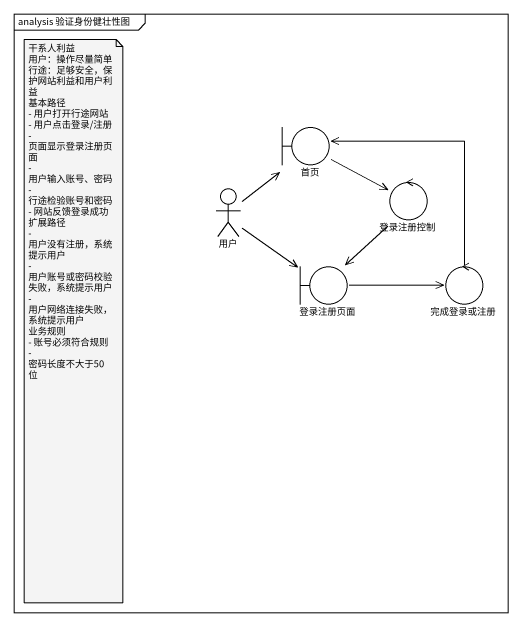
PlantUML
@startuml
mainframe analysis 验证身份健壮性图
boundary 首页
actor 用户
control 登录注册控制
boundary 登录注册页面
control 完成登录或注册
首页 -right-> 登录注册控制
用户 -up-> 首页
用户 --> 登录注册页面
登录注册控制 --> 登录注册页面
登录注册页面 -right-> 完成登录或注册
完成登录或注册 -up-> 首页
note as N1
  干系人利益
  用户：操作尽量简单
  行途：足够安全，保护网站利益和用户利益
  基本路径
  - 用户打开行途网站
  - 用户点击登录/注册
  - 页面显示登录注册页面
  - 用户输入账号、密码
  - 行途检验账号和密码
  - 网站反馈登录成功
  扩展路径
  - 用户没有注册，系统提示用户
  - 用户账号或密码校验失败，系统提示用户
  - 用户网络连接失败，系统提示用户
  业务规则
  - 账号必须符合规则
  - 密码长度不大于50位
end note
@enduml
